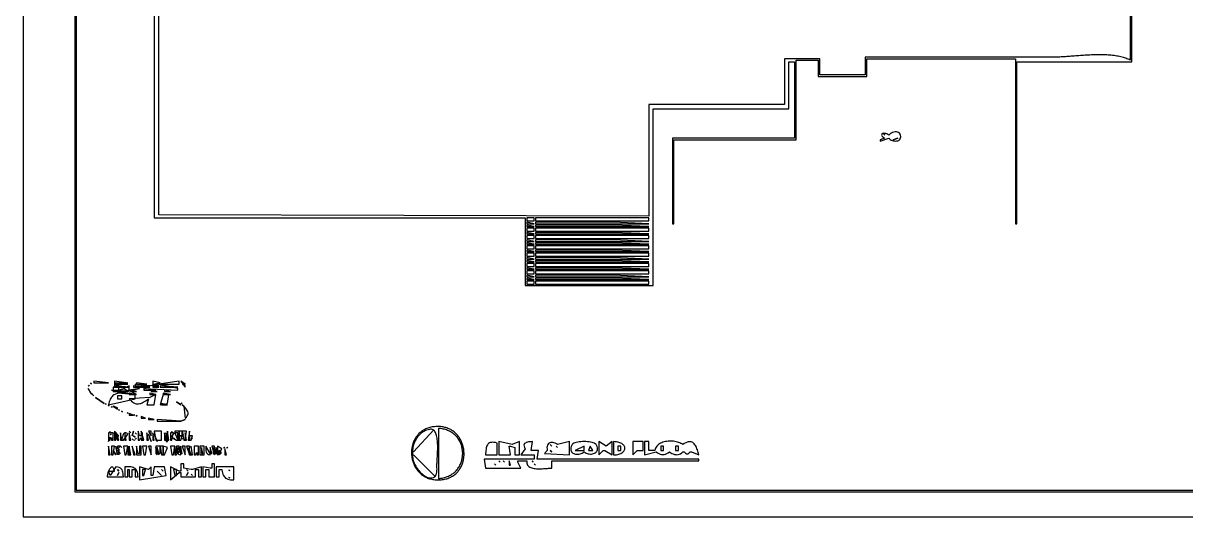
# Model space of a CAD drawing. Extents: x 0 to 1224, y 0 to 792.
# Drawn here: x 0 to 790, y 0 to 335 of the extents above; entities that cross this region are included whole.
import ezdxf

# ---------------------------------------------------------------- set-up
doc = ezdxf.new("R2010")
doc.units = 0
for name, color, linetype in [('C11', 11, 'CONTINUOUS'), ('C141', 141, 'CONTINUOUS'), ('C143', 143, 'CONTINUOUS'), ('C144', 144, 'CONTINUOUS'), ('C145', 145, 'CONTINUOUS'), ('C146', 146, 'CONTINUOUS'), ('C147', 147, 'CONTINUOUS'), ('C151', 151, 'CONTINUOUS'), ('C152', 152, 'CONTINUOUS'), ('C153', 153, 'CONTINUOUS'), ('C154', 154, 'CONTINUOUS'), ('C155', 155, 'CONTINUOUS'), ('C156', 156, 'CONTINUOUS'), ('C157', 157, 'CONTINUOUS'), ('C161', 161, 'CONTINUOUS'), ('C163', 163, 'CONTINUOUS'), ('C164', 164, 'CONTINUOUS'), ('C165', 165, 'CONTINUOUS'), ('C173', 173, 'CONTINUOUS'), ('C175', 175, 'CONTINUOUS'), ('C21', 21, 'CONTINUOUS'), ('C251', 251, 'CONTINUOUS'), ('C252', 252, 'CONTINUOUS'), ('C253', 253, 'CONTINUOUS'), ('C254', 254, 'CONTINUOUS'), ('C30', 30, 'CONTINUOUS'), ('C33', 33, 'CONTINUOUS'), ('C41', 41, 'CONTINUOUS'), ('C43', 43, 'CONTINUOUS'), ('C7', 7, 'CONTINUOUS')]:
    doc.layers.add(name, color=color, linetype=linetype)

msp = doc.modelspace()

# ---------------------------------------------------------------- linework, layer by layer
at = {"layer": 'C11'}
for points in [[(64.666664, 72.666664), (65.333336, 72.333336), (64.666664, 72.666664)], [(85, 67), (85, 66), (89, 66), (85, 67)]]:
    msp.add_lwpolyline(points, dxfattribs=at)
at = {"layer": 'C141'}
for points in [[(85, 56), (87, 51), (85, 56)], [(89, 56), (91, 51), (89, 56)], [(103, 48), (103, 42), (104, 42), (103, 48)]]:
    msp.add_lwpolyline(points, dxfattribs=at)
at = {"layer": 'C143'}
for points in [[(61, 88), (61, 86), (65, 86), (65, 88), (61, 88)], [(62, 92), (62, 91), (70, 91), (62, 92)], [(76, 90), (76, 89), (86, 89), (76, 90)], [(58.666668, 57.666668), (59.333332, 57.333332), (58.666668, 57.666668)], [(89, 58), (90, 52), (94, 52), (94, 58), (89, 58)], [(106, 58), (106, 55), (108, 55), (108, 58), (106, 58)], [(111, 48), (113, 42), (113, 48), (111, 48)], [(90, 43), (91, 42), (90, 43)], [(107, 47), (107, 43), (108, 43), (107, 47)], [(130, 47), (130, 43), (131, 43), (130, 47)]]:
    msp.add_lwpolyline(points, dxfattribs=at)
at = {"layer": 'C144'}
msp.add_lwpolyline([(96, 86), (96, 85), (100, 85), (96, 86)], dxfattribs=at)
at = {"layer": 'C145'}
for points in [[(96, 57), (96, 52), (97, 52), (96, 57)], [(74, 53), (75, 52), (74, 53)], [(90, 48), (90, 47), (92, 43), (93, 43), (93, 48), (90, 48)], [(106, 55), (106, 52), (107, 52), (108, 55), (106, 55)]]:
    msp.add_lwpolyline(points, dxfattribs=at)
at = {"layer": 'C146'}
msp.add_lwpolyline([(90, 47), (90, 43), (91, 43), (90, 47)], dxfattribs=at)
at = {"layer": 'C147'}
msp.add_lwpolyline([(76, 57), (77, 56), (76, 57)], dxfattribs=at)
at = {"layer": 'C151'}
for points in [[(67, 85), (67, 84), (77, 83), (73, 85), (73, 86), (79, 87), (67, 85)], [(88, 90), (88, 89), (92, 89), (88, 90)], [(63, 57), (63, 53), (64, 53), (63, 57)], [(97, 57), (97, 51), (98, 51), (97, 57)], [(103, 58), (103, 57), (105, 52), (106, 52), (106, 58), (103, 58)], [(59, 54), (58, 51), (59, 54)], [(106.666664, 47.666668), (107.333336, 47.333332), (106.666664, 47.666668)], [(113, 45), (113, 42), (114, 42), (113, 45)], [(127, 47), (127, 43), (128, 43), (127, 47)]]:
    msp.add_lwpolyline(points, dxfattribs=at)
at = {"layer": 'C152'}
for points in [[(62, 91), (62, 90), (71, 90), (62, 91)], [(87, 86), (87, 85), (91, 85), (87, 86)], [(62, 57), (62, 52), (63, 52), (62, 57)], [(72, 48), (72, 42), (73, 42), (72, 48)], [(95, 48), (95, 42), (96, 42), (98, 47), (95, 48)], [(116, 48), (116, 42), (117, 42), (117.3548, 42.9978), (117.6342, 43.5822), (117.8361, 43.6678), (117.9587, 43.1688), (118, 42), (119, 42), (119, 48), (118, 48), (116, 48)]]:
    msp.add_lwpolyline(points, dxfattribs=at)
at = {"layer": 'C153'}
for points in [[(71, 91), (62, 90), (62, 89), (71, 91)], [(88, 92), (88, 90), (93, 91), (88, 92)], [(86, 81), (72, 80), (72.7902, 79.1229), (73.5771, 78.389), (74.362, 77.7927), (75.1462, 77.3284), (75.9312, 76.9903), (76.7183, 76.7729), (77.5088, 76.6706), (78.304, 76.6778), (79.1054, 76.7887), (79.9142, 76.9979), (80.7319, 77.2996), (81.5598, 77.6883), (82.3991, 78.1583), (83.2514, 78.704), (84.1179, 79.3197), (85, 80), (84, 76), (89, 76), (90, 83), (86, 81)], [(94, 77), (94, 76), (98, 76), (94, 77)], [(62, 58), (62, 57), (64, 55), (65, 55), (62, 58)], [(72, 58), (73, 57), (72, 58)], [(85, 58), (87, 55), (87, 58), (85, 58)], [(63, 48), (64, 42), (63, 48)], [(132, 48), (132, 43), (133, 43), (135, 46), (132, 48)]]:
    msp.add_lwpolyline(points, dxfattribs=at)
at = {"layer": 'C154'}
for points in [[(62, 89), (62, 88), (72, 88), (62, 89)], [(75, 89), (75, 88), (86, 88), (75, 89)], [(88, 89), (88, 88), (92, 88), (88, 89)], [(61, 86), (61, 85), (71, 85), (61, 86)], [(72, 84), (72, 83), (76, 83), (72, 84)], [(73, 86), (73, 85), (77, 85), (73, 86)], [(86, 84), (86, 83), (90, 83), (86, 84)], [(95, 84), (95, 83), (100, 83), (95, 84)], [(58, 57), (58, 52), (59, 52), (59.3548, 52.9978), (59.6342, 53.5822), (59.8361, 53.6678), (59.9587, 53.1688), (60, 52), (61, 52), (61, 57), (60, 57), (58, 57)], [(72, 57), (72, 52), (73, 52), (72, 57)], [(78, 58), (78, 52), (79, 52), (79.3548, 52.9978), (79.6342, 53.5822), (79.8361, 53.6678), (79.9587, 53.1688), (80, 52), (81, 52), (81, 57), (80, 57), (80, 55), (79, 55), (78, 58)], [(58, 48), (58, 42), (59, 42), (58, 48)], [(64, 55), (64, 52), (65, 52), (64, 55)], [(66, 48), (67, 47), (66, 48)], [(68, 48), (69, 42), (70, 42), (71, 48), (68, 48)], [(74, 48), (75, 42), (76, 42), (74, 48)], [(76.333336, 53.333332), (76.666664, 52.666668), (76.333336, 53.333332)], [(77, 48), (77, 42), (80, 42), (80, 48), (79, 48), (79, 43), (78, 43), (77, 48)], [(81, 48), (82, 42), (83, 42), (84, 48), (81, 48)], [(85, 48), (87, 42), (87, 48), (85, 48)], [(100, 48), (101, 42), (102, 42), (103, 48), (100, 48)], [(114, 48), (112, 46), (112, 45), (114, 42), (115, 42), (114, 48)], [(114.333336, 53.333332), (114.666664, 52.666668), (114.333336, 53.333332)], [(120, 48), (120, 42), (123, 42), (123, 48), (120, 48)], [(124, 48), (123.9931, 46.855), (123.9958, 45.8174), (124.0578, 44.8901), (124.2289, 44.0755), (124.5588, 43.3766), (125.0975, 42.7959), (125.8946, 42.3361), (127, 42), (127, 43), (124, 48)], [(128, 48), (130, 42), (130, 48), (128, 48)], [(133, 45), (132, 43), (132, 42), (133.1029, 42.3032), (133.9126, 42.6925), (134.3681, 43.1623), (134.4085, 43.7071), (133.9728, 44.3215), (133, 45)]]:
    msp.add_lwpolyline(points, dxfattribs=at)
at = {"layer": 'C155'}
for points in [[(93, 89), (93, 88), (105, 88), (93, 89)], [(113, 58), (112, 52), (113, 52), (113, 58)], [(138.333328, 47.333332), (138.666672, 46.666668), (138.333328, 47.333332)]]:
    msp.add_lwpolyline(points, dxfattribs=at)
at = {"layer": 'C156'}
for points in [[(108.333336, 56.333332), (108.666664, 55.666668), (108.333336, 56.333332)], [(91.666664, 42.666668), (92.333336, 42.333332), (91.666664, 42.666668)], [(265, 42), (280, 27), (265, 42)]]:
    msp.add_lwpolyline(points, dxfattribs=at)
at = {"layer": 'C157'}
msp.add_lwpolyline([(104, 48), (103.9931, 46.855), (103.9958, 45.8174), (104.0578, 44.8901), (104.2289, 44.0755), (104.5588, 43.3766), (105.0975, 42.7959), (105.8946, 42.3361), (107, 42), (107, 43), (106, 48), (104, 48)], dxfattribs=at)
at = {"layer": 'C161'}
for points in [[(72, 89), (68, 87), (72, 85), (72, 89)], [(92, 90), (106, 90), (106, 92), (92, 90)], [(60, 86), (67, 84), (67, 85), (60, 86)], [(95, 83), (93, 76), (98, 77), (99, 83), (95, 83)], [(67, 52), (68, 52), (71, 56), (70.2545, 56.6579), (69.6035, 56.9822), (69.0408, 57.0159), (68.5605, 56.8021), (68.1565, 56.384), (67.8229, 55.8047), (67.5536, 55.1073), (67.3427, 54.335), (67.1841, 53.531), (67.0719, 52.7382), (67, 52)], [(64, 48), (64, 46), (66, 48), (64, 48)], [(113, 55), (113, 52), (114, 52), (115, 55), (113, 55)], [(61, 45), (63, 42), (61, 45)]]:
    msp.add_lwpolyline(points, dxfattribs=at)
at = {"layer": 'C163'}
for points in [[(77, 91), (77, 90), (84, 90), (77, 91)], [(108.333336, 90.333336), (108.666664, 89.666664), (108.333336, 90.333336)], [(60, 48), (60, 42), (61, 42), (62, 48), (60, 48)]]:
    msp.add_lwpolyline(points, dxfattribs=at)
at = {"layer": 'C164'}
for points in [[(98, 58), (98, 52), (99, 52), (98, 58)], [(100, 57), (100, 52), (101, 52), (102, 57), (100, 57)], [(75, 55), (76, 54), (75, 55)], [(102.333336, 53.333332), (102.666664, 52.666668), (102.333336, 53.333332)], [(108.333336, 53.333332), (108.666664, 52.666668), (108.333336, 53.333332)], [(137, 46), (137, 42), (138, 42), (137, 46)]]:
    msp.add_lwpolyline(points, dxfattribs=at)
at = {"layer": 'C165'}
for points in [[(84, 57), (84, 52), (85, 52), (84, 57)], [(88, 57), (88, 52), (89, 52), (88, 57)], [(110, 57), (110, 52), (111, 52), (110, 57)], [(108, 48), (110, 42), (110, 48), (108, 48)], [(65, 46), (65, 42), (65, 46)]]:
    msp.add_lwpolyline(points, dxfattribs=at)
at = {"layer": 'C173'}
msp.add_lwpolyline([(58, 76), (76, 80), (76, 83), (75.0772, 83.1213), (74.158, 83.2489), (73.2443, 83.3785), (72.338, 83.5059), (71.4411, 83.6268), (70.5556, 83.7369), (69.6833, 83.8319), (68.8262, 83.9076), (67.9862, 83.9598), (67.1653, 83.984), (66.3653, 83.9762), (65.5883, 83.932), (64.8362, 83.8471), (64.1108, 83.7173), (63.4142, 83.5383), (62.7482, 83.3058), (62.1149, 83.0157), (61.516, 82.6635), (60.9537, 82.245), (60.4297, 81.7561), (59.9461, 81.1923), (59.5048, 80.5495), (59.1077, 79.8233), (58.7567, 79.0095), (58.4538, 78.1039), (58.2009, 77.1021), (58, 76)], dxfattribs=at)
at = {"layer": 'C175'}
for points in [[(66, 57), (66, 52), (67, 52), (66, 57)], [(69, 57), (69, 52), (70, 52), (69, 57)], [(136.333328, 47.333332), (136.666672, 46.666668), (136.333328, 47.333332)]]:
    msp.add_lwpolyline(points, dxfattribs=at)
at = {"layer": 'C21'}
for points in [[(44, 87), (46, 84), (44, 87)], [(44.333332, 89.333336), (44.666668, 88.666664), (44.333332, 89.333336)], [(49, 81), (52, 79), (49, 81)], [(52, 79), (55, 77), (52, 79)], [(55.666668, 76.666664), (56.333332, 76.333336), (55.666668, 76.666664)], [(61, 75), (64, 73), (64, 74), (61, 75)], [(107.333336, 77.333336), (107.666664, 76.666664), (107.333336, 77.333336)], [(70.666664, 70.666664), (71.333336, 70.333336), (70.666664, 70.666664)]]:
    msp.add_lwpolyline(points, dxfattribs=at)
at = {"layer": 'C251'}
msp.add_lwpolyline([(75, 58), (74, 55), (75, 58)], dxfattribs=at)
at = {"layer": 'C252'}
for points in [[(100.666664, 57.666668), (101.333336, 57.333332), (100.666664, 57.666668)], [(103, 57), (101, 55), (101, 54), (104, 52), (105, 52), (105, 57), (103, 57)]]:
    msp.add_lwpolyline(points, dxfattribs=at)
at = {"layer": 'C253'}
for points in [[(82, 87), (82, 86), (90, 86), (82, 87)], [(107, 92), (110, 88), (110, 89), (108, 91), (110, 90), (107, 92)], [(75.333336, 52.333332), (75.666664, 51.666668), (75.333336, 52.333332)], [(341, 46), (338, 42), (347, 42), (347, 39), (313, 39), (314, 33), (338, 33), (336, 37), (336, 38), (342, 38), (341.9702, 37.1358), (342.0606, 36.3647), (342.2633, 35.6818), (342.5703, 35.082), (342.9736, 34.5606), (343.4653, 34.1125), (344.0374, 33.7329), (344.6819, 33.4168), (345.3908, 33.1594), (346.1563, 32.9557), (346.9703, 32.8007), (347.8248, 32.6896), (348.712, 32.6175), (349.6238, 32.5794), (350.5522, 32.5704), (351.4893, 32.5856), (352.4271, 32.6201), (353.3577, 32.669), (354.2731, 32.7273), (355.1654, 32.7901), (356.0264, 32.8525), (356.8484, 32.9097), (357.6233, 32.9565), (358.3431, 32.9883), (359, 33), (359, 38), (459, 38), (459, 39), (349, 39), (350, 45), (345, 45), (346, 51), (345.0583, 50.9574), (344.1339, 50.8842), (343.25, 50.769), (342.4303, 50.6006), (341.6983, 50.368), (341.0773, 50.0598), (340.5909, 49.6651), (340.2626, 49.1724), (340.1159, 48.5708), (340.1742, 47.8489), (340.4611, 46.9957), (341, 46)], [(314, 42), (322, 42), (322, 50), (320.8047, 50.2978), (319.7396, 50.4754), (318.7967, 50.5376), (317.968, 50.4892), (317.2458, 50.335), (316.622, 50.08), (316.0888, 49.7288), (315.6383, 49.2865), (315.2625, 48.7578), (314.9536, 48.1476), (314.7037, 47.4606), (314.5049, 46.7019), (314.3492, 45.8761), (314.2287, 44.9882), (314.1357, 44.043), (314.062, 43.0453), (314, 42)], [(323, 51), (323, 42), (331, 42), (330, 48), (331, 48), (334, 47), (334, 42), (337, 42), (337, 51), (332, 49), (323, 51)], [(356, 45), (354, 43), (371, 42), (371, 51), (363, 49), (362.1537, 49.5337), (361.3234, 49.9496), (360.5178, 50.2486), (359.7458, 50.4313), (359.0162, 50.4987), (358.3379, 50.4515), (357.7198, 50.2905), (357.1706, 50.0164), (356.6992, 49.6301), (356.3144, 49.1324), (356.0252, 48.524), (355.8402, 47.8058), (355.7685, 46.9785), (355.8188, 46.043), (356, 45)], [(381, 44), (381.6197, 43.588), (382.2911, 43.2449), (383.0015, 42.9715), (383.7384, 42.7684), (384.4892, 42.6366), (385.2412, 42.5766), (385.9818, 42.5893), (386.6984, 42.6754), (387.3784, 42.8357), (388.0093, 43.0709), (388.5783, 43.3817), (389.0728, 43.769), (389.4804, 44.2334), (389.7883, 44.7758), (389.984, 45.3968), (390.0547, 46.0973), (389.9881, 46.8779), (389.7713, 47.7395), (389.3919, 48.6828), (389.0783, 49.1341), (388.5989, 49.5381), (387.9719, 49.8948), (387.2159, 50.2041), (386.3492, 50.4659), (385.3904, 50.6803), (384.3577, 50.8472), (383.2697, 50.9666), (382.1448, 51.0384), (381.0015, 51.0627), (379.8581, 51.0394), (378.7331, 50.9684), (377.645, 50.8498), (376.6121, 50.6835), (375.6529, 50.4695), (374.7859, 50.2078), (374.0295, 49.8982), (373.402, 49.5409), (372.9221, 49.1358), (372.608, 48.6828), (372.2161, 47.7128), (371.9878, 46.8277), (371.9104, 46.0267), (371.9714, 45.3089), (372.1584, 44.6736), (372.4589, 44.12), (372.8603, 43.6473), (373.3502, 43.2547), (373.916, 42.9415), (374.5452, 42.7068), (375.2254, 42.5499), (375.944, 42.4699), (376.6885, 42.4662), (377.4464, 42.5379), (378.2053, 42.6842), (378.9526, 42.9043), (379.6758, 43.1975), (380.3624, 43.563), (381, 44)], [(391, 51), (391, 42), (394, 45), (395, 45), (400, 42), (400, 51), (396, 48), (391, 51)], [(401, 51), (401, 42), (402.0178, 42.0425), (402.9625, 42.1425), (403.8341, 42.2956), (404.6328, 42.4976), (405.3584, 42.7442), (406.0111, 43.0312), (406.591, 43.3543), (407.0979, 43.7093), (407.5321, 44.0919), (407.8936, 44.4979), (408.1823, 44.923), (408.3984, 45.363), (408.5419, 45.8136), (408.6128, 46.2706), (408.6112, 46.7297), (408.5371, 47.1867), (408.3906, 47.6373), (408.1717, 48.0773), (407.8805, 48.5024), (407.517, 48.9084), (407.0812, 49.291), (406.5733, 49.6459), (405.9931, 49.969), (405.3409, 50.256), (404.6167, 50.5025), (403.8204, 50.7044), (402.9522, 50.8575), (402.012, 50.9574), (401, 51)], [(414, 51), (414, 42), (417, 45), (421, 45), (421, 51), (414, 51)], [(422, 51), (422, 42), (430, 44), (430.9156, 43.3723), (431.8208, 42.8841), (432.7182, 42.5355), (433.6103, 42.3262), (434.4999, 42.2565), (435.3895, 42.3262), (436.2817, 42.5355), (437.1791, 42.8841), (438.0843, 43.3723), (439, 44), (439.8131, 43.471), (440.6479, 43.0125), (441.4976, 42.6363), (442.3553, 42.354), (443.2139, 42.1776), (444.0666, 42.1187), (444.9066, 42.1892), (445.7268, 42.4008), (446.5204, 42.7652), (447.2804, 43.2944), (448, 44), (449, 44), (449.864, 43.1298), (450.6319, 42.6947), (451.3679, 42.6947), (452.1359, 43.1298), (453, 44), (454, 44), (459, 42), (458.7355, 42.8541), (458.47, 43.7047), (458.1997, 44.5442), (457.9204, 45.3649), (457.6284, 46.1591), (457.3196, 46.9191), (456.9901, 47.6372), (456.6361, 48.3058), (456.2534, 48.9172), (455.8383, 49.4638), (455.3867, 49.9378), (454.8947, 50.3315), (454.3584, 50.6374), (453.7739, 50.8478), (453.1372, 50.9549), (452.4443, 50.9511), (451.6913, 50.8287), (450.8744, 50.5801), (449.9894, 50.1975), (449.0326, 49.6734), (448, 49), (447.3653, 49.4342), (446.6744, 49.8262), (445.9334, 50.1755), (445.1482, 50.4813), (444.3251, 50.7432), (443.4699, 50.9604), (442.5889, 51.1324), (441.688, 51.2585), (440.7734, 51.3382), (439.8511, 51.3709), (438.9271, 51.3559), (438.0077, 51.2927), (437.0987, 51.1806), (436.2063, 51.019), (435.3366, 50.8074), (434.4955, 50.545), (433.6893, 50.2314), (432.9239, 49.8658), (432.2055, 49.4477), (431.54, 48.9765), (430.9336, 48.4516), (430.3924, 47.8724), (429.9223, 47.2382), (429.5295, 46.5485), (429.22, 45.8026), (429, 45), (425, 45), (425, 51), (422, 51)], [(131, 47), (131, 43), (132, 43), (131, 47)]]:
    msp.add_lwpolyline(points, dxfattribs=at)
at = {"layer": 'C254'}
for points in [[(92, 90), (82, 88), (82, 87), (105, 86), (105, 87), (92, 90)], [(109, 75), (110, 67), (110.8435, 67.7175), (111.4441, 68.4444), (111.8206, 69.1782), (111.9915, 69.9165), (111.9755, 70.6567), (111.7913, 71.3963), (111.4576, 72.133), (110.9929, 72.8641), (110.416, 73.5873), (109.7454, 74.3001), (109, 75)], [(80, 58), (81, 52), (82, 52), (80, 58)], [(108, 58), (109, 52), (110, 52), (111, 58), (108, 58)], [(71, 48), (71, 42), (72, 42), (71, 48)], [(93, 48), (94, 42), (95, 42), (95, 48), (93, 48)], [(133, 44), (134, 43), (133, 44)]]:
    msp.add_lwpolyline(points, dxfattribs=at)
at = {"layer": 'C30'}
msp.add_lwpolyline([(104, 78), (107, 76), (104, 78)], dxfattribs=at)
at = {"layer": 'C33'}
for points in [[(48, 92), (48, 91), (58, 91), (48, 92)], [(46, 84), (47, 83), (46, 84)], [(47, 83), (48, 82), (47, 83)], [(57.666668, 75.666664), (58.333332, 75.333336), (57.666668, 75.666664)], [(59.666668, 74.666664), (60.333332, 74.333336), (59.666668, 74.666664)], [(66.666664, 71.666664), (67.333336, 71.333336), (66.666664, 71.666664)], [(108, 76), (109, 75), (108, 76)], [(72, 70), (72, 69), (75, 69), (72, 70)], [(80, 68), (80, 67), (83, 67), (80, 68)]]:
    msp.add_lwpolyline(points, dxfattribs=at)
at = {"layer": 'C41'}
for points in [[(75.333336, 69.333336), (75.666664, 68.666664), (75.333336, 69.333336)], [(107, 65), (110, 66), (107, 65)]]:
    msp.add_lwpolyline(points, dxfattribs=at)
at = {"layer": 'C43'}
for points in [[(45.666668, 90.666664), (46.333332, 90.333336), (45.666668, 90.666664)], [(76.666664, 68.666664), (77.333336, 68.333336), (76.666664, 68.666664)], [(91, 66), (91, 65), (107, 65), (91, 66)], [(281, 61.270836), (280.1514, 61.2305), (279.3247, 61.1611), (278.52, 61.0632), (277.7372, 60.9375), (276.9762, 60.7847), (276.237, 60.6057), (275.5196, 60.401), (274.8239, 60.1715), (274.1499, 59.9178), (273.4974, 59.6407), (272.8666, 59.341), (272.2573, 59.0192), (271.6694, 58.6761), (271.1031, 58.3126), (270.5581, 57.9292), (270.0345, 57.5268), (269.5322, 57.106), (269.0511, 56.6675), (268.5914, 56.2122), (268.1528, 55.7407), (267.7353, 55.2537), (267.3389, 54.7519), (266.9636, 54.2362), (266.6093, 53.7071), (266.276, 53.1655), (265.9636, 52.6121), (265.6721, 52.0475), (265.4014, 51.4725), (265.1515, 50.8879), (264.9224, 50.2943), (264.7139, 49.6925), (264.5262, 49.0831), (264.359, 48.4671), (264.2124, 47.8449), (264.0864, 47.2174), (263.9808, 46.5853), (263.8957, 45.9494), (263.831, 45.3102), (263.7867, 44.6687), (263.7626, 44.0254), (263.7589, 43.3812), (263.7753, 42.7366), (263.812, 42.0926), (263.8688, 41.4497), (263.9457, 40.8087), (264.0426, 40.1704), (264.1596, 39.5354), (264.2965, 38.9045), (264.4533, 38.2784), (264.63, 37.6578), (264.8266, 37.0435), (265.0429, 36.4362), (265.279, 35.8365), (265.5348, 35.2453), (265.8103, 34.6632), (266.1053, 34.091), (266.42, 33.5294), (266.7542, 32.9791), (267.1078, 32.4409), (267.4809, 31.9154), (267.8734, 31.4034), (268.2853, 30.9056), (268.7165, 30.4227), (269.1669, 29.9555), (269.6366, 29.5047), (270.1254, 29.071), (270.6334, 28.6551), (271.1605, 28.2578), (271.7066, 27.8798), (272.2717, 27.5218), (272.8558, 27.1845), (273.4588, 26.8686), (274.0807, 26.5749), (274.7215, 26.3042), (275.381, 26.057), (276.0592, 25.8342), (276.7562, 25.6364), (277.4718, 25.4645), (278.2061, 25.3191), (278.9589, 25.2009), (279.7302, 25.1106), (280.52, 25.0491), (281.3283, 25.017), (282.1549, 25.015), (283, 25.0439), (283.8393, 25.1035), (284.6561, 25.1931), (285.4502, 25.3119), (286.2219, 25.4592), (286.971, 25.6342), (287.6978, 25.8361), (288.4021, 26.0642), (289.0841, 26.3176), (289.7439, 26.5956), (290.3813, 26.8975), (290.9967, 27.2224), (291.5898, 27.5696), (292.1609, 27.9383), (292.7099, 28.3278), (293.237, 28.7372), (293.7421, 29.1659), (294.2253, 29.6129), (294.6867, 30.0777), (295.1262, 30.5593), (295.544, 31.057), (295.9401, 31.5701), (296.3146, 32.0978), (296.6675, 32.6393), (296.9988, 33.1938), (297.3086, 33.7606), (297.5969, 34.3388), (297.8638, 34.9278), (298.1094, 35.5268), (298.3337, 36.1349), (298.5367, 36.7514), (298.7184, 37.3756), (298.8791, 38.0066), (299.0186, 38.6437), (299.137, 39.2862), (299.2344, 39.9332), (299.3109, 40.584), (299.3664, 41.2378), (299.401, 41.8938), (299.4149, 42.5513), (299.4079, 43.2095), (299.3802, 43.8676), (299.3319, 44.5249), (299.2629, 45.1806), (299.1733, 45.8338), (299.0632, 46.484), (298.9326, 47.1301), (298.7816, 47.7716), (298.6102, 48.4077), (298.4185, 49.0374), (298.2064, 49.6602), (297.9742, 50.2752), (297.7217, 50.8816), (297.4491, 51.4787), (297.1564, 52.0657), (296.8436, 52.6418), (296.5109, 53.2063), (296.1582, 53.7583), (295.7856, 54.2972), (295.3932, 54.8221), (294.9809, 55.3324), (294.5489, 55.8271), (294.0972, 56.3055), (293.6258, 56.7669), (293.1349, 57.2105), (292.6243, 57.6355), (292.0943, 58.0412), (291.5448, 58.4267), (290.9759, 58.7914), (290.3876, 59.1344), (289.78, 59.4549), (289.1532, 59.7522), (288.5071, 60.0256), (287.8418, 60.2742), (287.1574, 60.4973), (286.454, 60.6941), (285.7315, 60.8638), (284.9901, 61.0057), (284.2297, 61.119), (283.4505, 61.203), (282.6524, 61.2567), (281.8355, 61.2796), (281, 61.2708)]]:
    msp.add_lwpolyline(points, dxfattribs=at)
at = {"layer": 'C7'}
for points in [[(0, 792), (0, 0), (1224, 0), (1224, 792), (0, 792)], [(35, 774), (35, 17), (1206, 17), (1206, 774), (35, 774)], [(36, 773), (36, 18), (1205, 18), (1205, 773), (36, 773)], [(89, 379), (89, 203), (341, 203), (341, 157), (428, 157), (428, 277), (520, 277), (520, 309), (524, 309), (524, 257), (441, 257), (441, 199), (442, 199), (442, 256), (525, 256), (525, 310), (540, 310), (540, 299), (573, 299), (573, 311), (674, 311), (674, 199), (675, 199), (675, 309), (753, 309), (753, 349)], [(752, 364), (752, 310), (751.2735, 310.3603), (750.5238, 310.6982), (749.7517, 311.0143), (748.9581, 311.309), (748.1437, 311.583), (747.3094, 311.8369), (746.4559, 312.0713), (745.5841, 312.2868), (744.6949, 312.4839), (743.789, 312.6633), (742.8672, 312.8256), (741.9303, 312.9713), (740.9793, 313.1011), (740.0148, 313.2155), (739.0378, 313.3151), (738.0489, 313.4006), (737.0491, 313.4724), (736.0392, 313.5313), (735.0199, 313.5778), (733.9922, 313.6125), (732.9567, 313.636), (731.9143, 313.6488), (730.8659, 313.6516), (729.8123, 313.645), (728.7542, 313.6296), (727.6925, 313.6059), (726.628, 313.5746), (725.5615, 313.5362), (724.4938, 313.4914), (723.4258, 313.4406), (722.3583, 313.3846), (721.2921, 313.324), (720.2279, 313.2592), (719.1667, 313.1909), (718.1092, 313.1197), (717.0562, 313.0463), (716.0086, 312.9711), (714.9672, 312.8947), (713.9328, 312.8179), (712.9062, 312.7411), (711.8883, 312.6649), (710.8797, 312.59), (709.8815, 312.517), (708.8943, 312.4464), (707.919, 312.3788), (706.9564, 312.3148), (706.0074, 312.2551), (705.0727, 312.2001), (704.1531, 312.1506), (703.2496, 312.107), (702.3628, 312.0701), (701.4936, 312.0403), (700.6429, 312.0183), (699.8114, 312.0046), (699, 312), (572, 312), (572, 300), (541, 300), (541, 311), (517, 311), (517, 280), (425, 280), (425, 204), (92, 205), (92, 319), (92.05864, 376)], [(585, 257), (582, 256), (582, 255), (588, 257), (588.4324, 256.5601), (588.9831, 256.1607), (589.6281, 255.8111), (590.3433, 255.5211), (591.1048, 255.3002), (591.8888, 255.1579), (592.6711, 255.1039), (593.428, 255.1478), (594.1354, 255.2991), (594.7694, 255.5675), (595.306, 255.9624), (595.7214, 256.4936), (595.9914, 257.1705), (596.0923, 258.0027), (596, 259), (595.7141, 259.8842), (595.2464, 260.5365), (594.6313, 260.9798), (593.9035, 261.2373), (593.0977, 261.3321), (592.2485, 261.2871), (591.3906, 261.1256), (590.5586, 260.8705), (589.7871, 260.5449), (589.1109, 260.1721), (588.5645, 259.7749), (588.1827, 259.3765), (588, 259), (587.3205, 259.5065), (586.6229, 259.8876), (585.9295, 260.1495), (585.2627, 260.2988), (584.6451, 260.3418), (584.099, 260.2849), (583.647, 260.1345), (583.3114, 259.8969), (583.1147, 259.5786), (583.0793, 259.186), (583.2277, 258.7254), (583.5823, 258.2033), (584.1656, 257.626), (585, 257)], [(584.666687, 259.666656), (585.333313, 259.333344), (584.666687, 259.666656)], [(591, 256), (594, 257), (591, 256)], [(342, 203), (342, 201), (347, 201), (347, 203), (342, 203)], [(342, 200), (342, 199), (347, 199), (342, 200)], [(342, 198), (342, 197), (347, 197), (342, 198)], [(348, 203), (348, 201), (425, 201), (425, 203), (348, 203)], [(348, 200), (348, 199), (425, 199), (401, 200), (348, 200)], [(348, 198), (348, 197), (425, 197), (401, 198), (348, 198)], [(342, 196), (342, 194), (347, 194), (347, 196), (342, 196)], [(342, 193), (342, 192), (347, 192), (342, 193)], [(342, 191), (342, 189), (347, 189), (347, 191), (342, 191)], [(348, 196), (348, 194), (425, 194), (425, 196), (348, 196)], [(348, 193), (348, 192), (425, 192), (401, 193), (348, 193)], [(348, 191), (348, 189), (425, 189), (425, 191), (348, 191)], [(342, 188), (342, 187), (347, 187), (342, 188)], [(342, 186), (342, 185), (347, 185), (342, 186)], [(342, 184), (342, 182), (347, 182), (347, 184), (342, 184)], [(348, 188), (348, 187), (425, 187), (401, 188), (348, 188)], [(348, 186), (348, 185), (425, 185), (401, 186), (348, 186)], [(348, 184), (348, 182), (425, 182), (425, 184), (348, 184)], [(342, 181), (342, 180), (347, 180), (342, 181)], [(342, 179), (342, 177), (347, 177), (347, 179), (342, 179)], [(342, 176), (342, 175), (347, 175), (342, 176)], [(342, 174), (342, 173), (347, 173), (342, 174)], [(348, 181), (348, 180), (425, 180), (401, 181), (348, 181)], [(348, 179), (348, 177), (425, 177), (425, 179), (348, 179)], [(348, 176), (348, 175), (425, 175), (401, 176), (348, 176)], [(348, 174), (348, 173), (425, 173), (401, 174), (348, 174)], [(342, 172), (342, 170), (347, 170), (347, 172), (342, 172)], [(342, 169), (342, 168), (347, 168), (342, 169)], [(342, 167), (342, 165), (347, 165), (347, 167), (342, 167)], [(348, 172), (348, 170), (425, 170), (425, 172), (348, 172)], [(348, 169), (348, 168), (425, 168), (401, 169), (348, 169)], [(348, 167), (348, 165), (425, 165), (425, 167), (348, 167)], [(342, 164), (342, 163), (347, 163), (342, 164)], [(342, 162), (342, 161), (347, 161), (342, 162)], [(342, 160), (342, 158), (347, 158), (347, 160), (342, 160)], [(348, 164), (348, 163), (425, 163), (401, 164), (348, 164)], [(348, 162), (348, 161), (425, 161), (401, 162), (348, 162)], [(348, 160), (348, 158), (425, 158), (425, 160), (348, 160)], [(65, 86), (69, 87), (65, 86)], [(64, 82), (64, 80), (67, 80), (67, 82), (64, 82)], [(59.333332, 56.333332), (59.666668, 55.666668), (59.333332, 56.333332)], [(275.980713, 59.303242), (275.0655, 59.0775), (274.1861, 58.7968), (273.3427, 58.4634), (272.5355, 58.0796), (271.7646, 57.648), (271.0303, 57.1707), (270.3329, 56.6503), (269.6724, 56.0892), (269.0492, 55.4896), (268.4634, 54.8541), (267.9153, 54.1849), (267.4051, 53.4845), (266.9329, 52.7552), (266.499, 51.9995), (266.1037, 51.2197), (265.747, 50.4182), (265.4293, 49.5974), (265.1507, 48.7597), (264.9115, 47.9075), (264.7118, 47.0432), (264.5519, 46.1691), (264.4321, 45.2876), (264.3524, 44.4011), (264.3131, 43.5121), (264.3144, 42.6228), (264.3566, 41.7357), (264.4399, 40.8532), (264.5644, 39.9776), (264.7303, 39.1114), (264.938, 38.2569), (265.1875, 37.4165), (265.4792, 36.5925), (265.8132, 35.7875), (266.1898, 35.0038), (266.5668, 34.3189), (267.0147, 33.593), (267.5282, 32.8391), (268.102, 32.0704), (268.731, 31.2999), (269.4099, 30.541), (270.1335, 29.8066), (270.8967, 29.11), (271.6941, 28.4642), (272.5206, 27.8826), (273.371, 27.3781), (274.24, 26.9639), (275.1224, 26.6532), (276.0131, 26.4592), (276.9067, 26.3949), (277.7981, 26.4735), (278.6821, 26.7083)], [(279, 59), (265, 44), (279, 59)], [(278.682, 26.7083), (279.4759, 27.137), (280.0749, 27.7497), (280.5051, 28.5107), (280.7928, 29.3844), (280.9644, 30.3352), (281.0461, 31.3275), (281.0642, 32.3258), (281.045, 33.2943), (281.0148, 34.1976), (281, 35), (281.0081, 35.4738), (281.0295, 36.0257), (281.0619, 36.6497), (281.1033, 37.3398), (281.1515, 38.0901), (281.2044, 38.8947), (281.2598, 39.7476), (281.3157, 40.6428), (281.37, 41.5744), (281.4204, 42.5365), (281.465, 43.5231), (281.5015, 44.5283), (281.5279, 45.5461), (281.542, 46.5706), (281.5417, 47.5958), (281.5249, 48.6158), (281.4894, 49.6246), (281.4332, 50.6163), (281.3542, 51.5849), (281.2501, 52.5245), (281.1189, 53.4292), (280.9585, 54.293), (280.7667, 55.1099), (280.5414, 55.874), (280.2806, 56.5794), (279.982, 57.2201), (279.6435, 57.7901), (279.2631, 58.2836), (278.8386, 58.6945), (278.3679, 59.017), (277.8489, 59.245), (277.2794, 59.3727), (276.6574, 59.3941), (275.9807, 59.3032)], [(282, 60), (282, 26), (282.868, 26.0618), (283.7125, 26.1553), (284.5336, 26.2798), (285.3313, 26.4342), (286.1054, 26.6179), (286.8561, 26.8298), (287.5834, 27.0691), (288.2872, 27.3349), (288.9675, 27.6264), (289.6244, 27.9427), (290.2578, 28.2829), (290.8677, 28.6462), (291.4542, 29.0317), (292.0172, 29.4385), (292.5568, 29.8657), (293.0728, 30.3125), (293.5655, 30.778), (294.0347, 31.2613), (294.4804, 31.7616), (294.9026, 32.278), (295.3014, 32.8097), (295.6767, 33.3556), (296.0286, 33.9151), (296.357, 34.4872), (296.662, 35.071), (296.9435, 35.6657), (297.2015, 36.2704), (297.4361, 36.8842), (297.6472, 37.5063), (297.8348, 38.1357), (297.999, 38.7717), (298.1397, 39.4134), (298.257, 40.0598), (298.3508, 40.7101), (298.4212, 41.3635), (298.4681, 42.019), (298.4915, 42.6759), (298.4915, 43.3331), (298.468, 43.9899), (298.4211, 44.6455), (298.3507, 45.2988), (298.2568, 45.9491), (298.1395, 46.5954), (297.9987, 47.237), (297.8345, 47.8729), (297.6468, 48.5023), (297.4357, 49.1242), (297.201, 49.7379), (296.943, 50.3424), (296.6615, 50.937), (296.3565, 51.5206), (296.028, 52.0925), (295.6762, 52.6518), (295.3008, 53.1975), (294.902, 53.729), (294.4797, 54.2451), (294.034, 54.7452), (293.5648, 55.2283), (293.0722, 55.6935), (292.5561, 56.14), (292.0165, 56.5669), (291.4535, 56.9734), (290.8671, 57.3586), (290.2572, 57.7215), (289.6238, 58.0614), (288.9669, 58.3773), (288.2867, 58.6685), (287.5829, 58.9339), (286.8557, 59.1728), (286.1051, 59.3843), (285.3309, 59.5675), (284.5334, 59.7215), (283.7124, 59.8455), (282.8679, 59.9386), (282, 60)], [(358, 49), (359, 48), (358, 49)], [(362, 48), (363, 47), (362, 48)], [(375, 45), (381, 45), (381, 48), (375, 45)], [(385, 48), (384, 45), (387, 45), (385, 48)], [(404, 48), (404, 45), (406, 45), (406, 48), (404, 48)], [(433, 48), (433, 45), (435, 45), (435, 48), (433, 48)], [(443, 48), (443, 45), (445, 45), (445, 48), (443, 48)], [(64.333336, 45.333332), (64.666664, 44.666668), (64.333336, 45.333332)], [(65, 44), (66, 43), (65, 44)], [(91, 47), (91, 43), (92, 43), (91, 47)], [(105, 47), (105, 43), (105.8701, 43.864), (106.3052, 44.6319), (106.3052, 45.3679), (105.8701, 46.1359), (105, 47)], [(121, 47), (121, 43), (122, 43), (121, 47)], [(129, 47), (129, 43), (130, 43), (129, 47)], [(358, 45), (359, 44), (358, 45)], [(57, 27), (68, 27), (67.9444, 28.191), (67.846, 29.2616), (67.6838, 30.2159), (67.4369, 31.0582), (67.0842, 31.7929), (66.6047, 32.4241), (65.9776, 32.9561), (65.1817, 33.3933), (64.1962, 33.7398), (63, 34), (59, 28), (58, 31), (62, 31), (61.7417, 31.9935), (61.4502, 32.749), (61.1313, 33.2842), (60.7907, 33.617), (60.4343, 33.7651), (60.0678, 33.7464), (59.6971, 33.5787), (59.328, 33.2799), (58.9663, 32.8678), (58.6177, 32.3601), (58.2882, 31.7748), (57.9834, 31.1296), (57.7091, 30.4424), (57.4713, 29.731), (57.2757, 29.0133), (57.128, 28.3069), (57.0342, 27.6299), (57, 27)], [(64, 32), (65, 31), (64, 32)], [(69, 34), (69, 27), (71, 27), (71, 32), (72, 32), (72, 27), (74, 27), (74, 32), (76, 32), (76, 27), (78, 27), (77.9222, 28.2155), (77.7732, 29.2819), (77.5524, 30.209), (77.2587, 31.0065), (76.8916, 31.6841), (76.4501, 32.2514), (75.9335, 32.7182), (75.3409, 33.0942), (74.6716, 33.3892), (73.9248, 33.6128), (73.0997, 33.7747), (72.1954, 33.8847), (71.2112, 33.9524), (70.1463, 33.9876), (69, 34)], [(79, 34), (79, 25), (97, 28), (96, 34), (89, 34), (88, 28), (87, 28), (87, 34), (85, 32), (79, 34)], [(81, 32), (81, 28), (82, 28), (83, 32), (81, 32)], [(94, 32), (95, 31), (94, 32)], [(107, 36), (107, 31), (106, 31), (100, 34), (100, 25), (106, 30), (107, 30), (107, 27), (117, 27), (117, 32), (119, 32), (119, 27), (121, 27), (121, 34), (115, 32), (114, 32), (109, 33), (109, 36), (107, 36)], [(102, 32), (103, 28), (104, 28), (104, 32), (102, 32)], [(111, 32), (112, 31), (111, 32)], [(128, 36), (128, 33), (127, 33), (122, 34), (122, 27), (124, 27), (124, 32), (126, 32), (126, 27), (130, 27), (130, 36), (128, 36)], [(131, 34), (131, 27), (133, 27), (133, 32), (135, 32), (135.1238, 30.8127), (135.3199, 29.7619), (135.5909, 28.8399), (135.9395, 28.039), (136.3682, 27.3514), (136.8798, 26.7693), (137.4768, 26.2851), (138.1618, 25.8909), (138.9376, 25.579), (139.8066, 25.3417), (140.7716, 25.1713), (141.8352, 25.0599), (143, 25), (143, 34), (131, 34)], [(139.666672, 31.666666), (140.333328, 31.333334), (139.666672, 31.666666)], [(320, 36), (321, 35), (320, 36)], [(323, 38), (324, 37), (323, 38)], [(326, 38), (327, 37), (326, 38)], [(330, 38), (330, 35), (331, 35), (330, 38)], [(345.666656, 37.666668), (346.333344, 37.333332), (345.666656, 37.666668)], [(347, 36), (348, 35), (347, 36)], [(65, 30), (64, 28), (65, 30)], [(91, 31), (94, 28), (91, 31)], [(112, 30), (111, 28), (112, 30)], [(114, 29), (115, 28), (114, 29)], [(139.666672, 26.666666), (140.333328, 26.333334), (139.666672, 26.666666)]]:
    msp.add_lwpolyline(points, dxfattribs=at)

doc.saveas('drawing.dxf')
